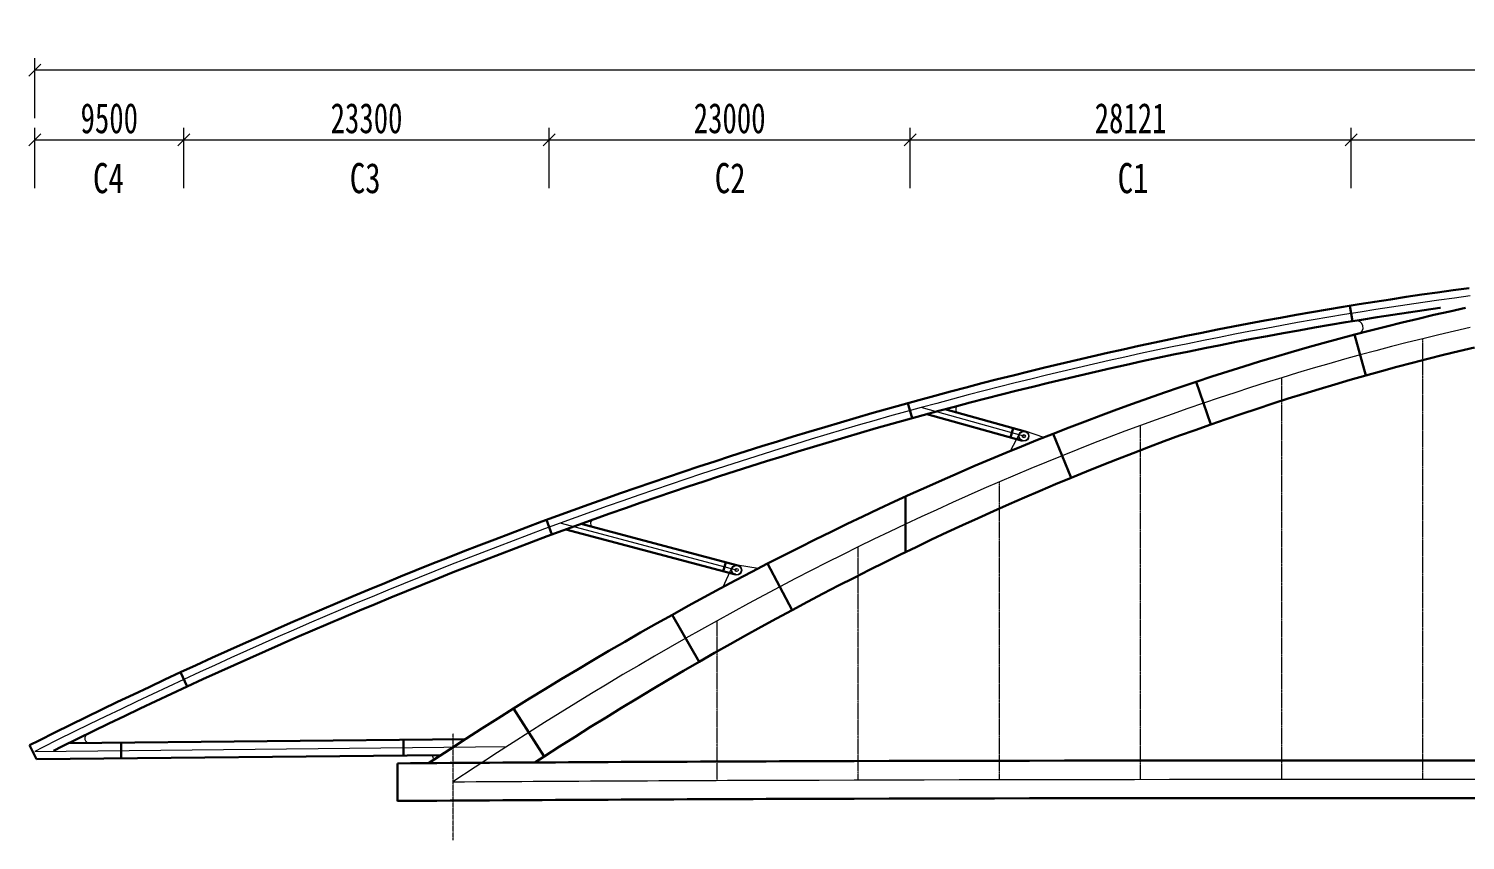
# Model space of a CAD drawing. Header units: millimetres. Extents: x -333068 to 789443, y 114680 to 345248.
# Drawn here: x 248134 to 339714, y 215785 to 267540 of the extents above; entities that cross this region are included whole.
import ezdxf
from ezdxf.enums import TextEntityAlignment as Align

# ---------------------------------------------------------------- set-up
doc = ezdxf.new("R2010")
doc.units = ezdxf.units.MM
doc.linetypes.add('CENTER', pattern=[2, 1.25, -0.25, 0.25, -0.25])
doc.linetypes.add('CENTER2', pattern=[28.575, 19.05, -3.175, 3.175, -3.175])
doc.layers.get('Defpoints').update_dxf_attribs({"color": 8})
for name, color, linetype, lineweight in [('中心线', 2, 'CENTER2', 15), ('标注', 4, 'Continuous', 13), ('桥 中心线', 4, 'CENTER', 15), ('桥 构造粗实', 1, 'Continuous', 30), ('横隔板', 6, 'CENTER2', 18), ('细实线', 4, 'Continuous', 15)]:
    doc.layers.add(name, color=color, linetype=linetype, lineweight=lineweight)
doc.styles.add('111', font='', dxfattribs={"width": 0.7})
doc.styles.add('仿宋_GB2312', font='', dxfattribs={"width": 0.75})
doc.styles.get('111').set_extended_font_data('仿宋_GB2312')
doc.styles.get('仿宋_GB2312').set_extended_font_data('仿宋_GB2312')
doc.dimstyles.new('200', dxfattribs={"dimscale": 0, "dimtxt": 2.5, "dimasz": 1, "dimexe": 1, "dimexo": 1, "dimgap": 0.6, "dimtad": 1, "dimdec": 0, "dimdsep": 46, "dimtxsty": '111', "dimblk": 'OBLIQUE', "dimcen": 0, "dimclrd": 4, "dimclre": 4, "dimclrt": 4, "dimadec": 1, "dimazin": 2, "dimtfac": 1, "dimtdec": 0, "dimtix": 1, "dimtmove": 2, "dimatfit": 3, "dimfxl": 4, "dimfxlon": 1, "dimtolj": 1, "dimlwd": -1, "dimlwe": -1, "dimarcsym": 0})

# ---------------------------------------------------------------- blocks, each defined once
blk = doc.blocks.new('_Oblique')
at = {"color": 0, "linetype": 'ByBlock', "lineweight": -2}
blk.add_line((-0.5, -0.5), (0.5, 0.5), dxfattribs=at)
blk = doc.blocks.new('*D62')
at = {"layer": 'Defpoints', "color": 0}
for p in [(258019, 260446), (258019, 226042), (248519, 221456)]:
    blk.add_point(p, dxfattribs=at)
at = {"layer": '细实线', "color": 4}
for p, q in [((248519, 257369), (248519, 261215)), ((258019, 257369), (258019, 261215)), ((248519, 260446), (258019, 260446))]:
    blk.add_line(p, q, dxfattribs=at)
at = {"layer": '细实线', "color": 4, "xscale": 769.2307692307704, "yscale": 769.2307692307704, "zscale": 769.2307692307704, "rotation": 180}
blk.add_blockref('_Oblique', (248519, 260446), dxfattribs=at)
at = {"layer": '细实线', "color": 4, "xscale": 769.2307692307704, "yscale": 769.2307692307704, "zscale": 769.2307692307704}
blk.add_blockref('_Oblique', (258019, 260446), dxfattribs=at)
at = {"layer": '细实线', "color": 4, "insert": (253269, 261822), "char_height": 1923.1, "attachment_point": 5, "style": '111'}
blk.add_mtext('\\A1;9500', dxfattribs=at)
blk = doc.blocks.new('*D63')
at = {"layer": 'Defpoints', "color": 0}
for p in [(281319, 260446), (281319, 235749), (258019, 226042)]:
    blk.add_point(p, dxfattribs=at)
at = {"layer": '细实线', "color": 4}
for p, q in [((258019, 257369), (258019, 261215)), ((281319, 257369), (281319, 261215)), ((258019, 260446), (281319, 260446))]:
    blk.add_line(p, q, dxfattribs=at)
at = {"layer": '细实线', "color": 4, "xscale": 769.2307692307704, "yscale": 769.2307692307704, "zscale": 769.2307692307704, "rotation": 180}
blk.add_blockref('_Oblique', (258019, 260446), dxfattribs=at)
at = {"layer": '细实线', "color": 4, "xscale": 769.2307692307704, "yscale": 769.2307692307704, "zscale": 769.2307692307704}
blk.add_blockref('_Oblique', (281319, 260446), dxfattribs=at)
at = {"layer": '细实线', "color": 4, "insert": (269669, 261822), "char_height": 1923.1, "attachment_point": 5, "style": '111'}
blk.add_mtext('\\A1;23300', dxfattribs=at)
blk = doc.blocks.new('*D64')
at = {"layer": 'Defpoints', "color": 0}
for p in [(304319, 260446), (304319, 243184), (281319, 235750)]:
    blk.add_point(p, dxfattribs=at)
at = {"layer": '细实线', "color": 4}
for p, q in [((281319, 257369), (281319, 261215)), ((304319, 257369), (304319, 261215)), ((281319, 260446), (304319, 260446))]:
    blk.add_line(p, q, dxfattribs=at)
at = {"layer": '细实线', "color": 4, "xscale": 769.2307692307704, "yscale": 769.2307692307704, "zscale": 769.2307692307704, "rotation": 180}
blk.add_blockref('_Oblique', (281319, 260446), dxfattribs=at)
at = {"layer": '细实线', "color": 4, "xscale": 769.2307692307704, "yscale": 769.2307692307704, "zscale": 769.2307692307704}
blk.add_blockref('_Oblique', (304319, 260446), dxfattribs=at)
at = {"layer": '细实线', "color": 4, "insert": (292819, 261822), "char_height": 1923.1, "attachment_point": 5, "style": '111'}
blk.add_mtext('\\A1;23000', dxfattribs=at)
blk = doc.blocks.new('*D65')
at = {"layer": 'Defpoints', "color": 0}
for p in [(332440, 260446), (332440, 252455), (304319, 246261)]:
    blk.add_point(p, dxfattribs=at)
at = {"layer": '细实线', "color": 4}
for p, q in [((304319, 257369), (304319, 261215)), ((332440, 257369), (332440, 261215)), ((304319, 260446), (332440, 260446))]:
    blk.add_line(p, q, dxfattribs=at)
at = {"layer": '细实线', "color": 4, "xscale": 769.2307692307704, "yscale": 769.2307692307704, "zscale": 769.2307692307704, "rotation": 180}
blk.add_blockref('_Oblique', (304319, 260446), dxfattribs=at)
at = {"layer": '细实线', "color": 4, "xscale": 769.2307692307704, "yscale": 769.2307692307704, "zscale": 769.2307692307704}
blk.add_blockref('_Oblique', (332440, 260446), dxfattribs=at)
at = {"layer": '细实线', "color": 4, "insert": (318379, 261822), "char_height": 1923.1, "attachment_point": 5, "style": '111'}
blk.add_mtext('\\A1;28121', dxfattribs=at)
blk = doc.blocks.new('*D66')
at = {"layer": 'Defpoints', "color": 0}
for p in [(413598, 260446), (332440, 252455), (413598, 249378)]:
    blk.add_point(p, dxfattribs=at)
at = {"layer": '细实线', "color": 4}
for p, q in [((332440, 257369), (332440, 261215)), ((413598, 257369), (413598, 261215)), ((332440, 260446), (413598, 260446))]:
    blk.add_line(p, q, dxfattribs=at)
at = {"layer": '细实线', "color": 4, "xscale": 769.2307692307704, "yscale": 769.2307692307704, "zscale": 769.2307692307704, "rotation": 180}
blk.add_blockref('_Oblique', (332440, 260446), dxfattribs=at)
at = {"layer": '细实线', "color": 4, "xscale": 769.2307692307704, "yscale": 769.2307692307704, "zscale": 769.2307692307704}
blk.add_blockref('_Oblique', (413598, 260446), dxfattribs=at)
at = {"layer": '细实线', "color": 4, "insert": (373019, 261822), "char_height": 1923.1, "attachment_point": 5, "style": '111'}
blk.add_mtext('\\A1;81159', dxfattribs=at)
blk = doc.blocks.new('*D99')
at = {"layer": 'Defpoints', "color": 0}
for p in [(248519, 264902), (248519, 221456), (499519, 220429)]:
    blk.add_point(p, dxfattribs=at)
at = {"layer": '细实线', "color": 4}
for p, q in [((248519, 261825), (248519, 265671)), ((499519, 261825), (499519, 265671)), ((499519, 264902), (248519, 264902))]:
    blk.add_line(p, q, dxfattribs=at)
at = {"layer": '细实线', "color": 4, "xscale": 769.2307692307704, "yscale": 769.2307692307704, "zscale": 769.2307692307704, "rotation": 180}
blk.add_blockref('_Oblique', (248519, 264902), dxfattribs=at)
at = {"layer": '细实线', "color": 4, "xscale": 769.2307692307704, "yscale": 769.2307692307704, "zscale": 769.2307692307704}
blk.add_blockref('_Oblique', (499519, 264902), dxfattribs=at)
at = {"layer": '细实线', "color": 4, "insert": (374019, 266278), "char_height": 1923.1, "attachment_point": 5, "style": '111'}
blk.add_mtext('\\A1;251000', dxfattribs=at)

msp = doc.modelspace()

# ---------------------------------------------------------------- linework, layer by layer
at = {"layer": '中心线', "color": 4, "ltscale": 0.4}
for p, q in [((337018.97828, 219676.43954), (337018.97828, 247770.85607)), ((328018.97828, 219677.2569), (328018.97828, 245281.14048)), ((319018.97828, 219670.71062), (319018.97828, 242238.15477)), ((310018.97828, 219656.80069), (310018.97828, 238641.89892)), ((301018.97828, 219635.52708), (301018.97828, 234492.37294)), ((292018.97828, 219605.46335), (292018.97828, 229789.57683))]:
    msp.add_line(p, q, dxfattribs=at)
at = {"layer": '标注'}
for p, q in [((332520.18802, 248884.17552), (332713.18434, 248915.68315)), ((332659.01985, 248033.77742), (332889.44704, 248095.45167))]:
    msp.add_line(p, q, dxfattribs=at)
at = {"layer": '标注', "color": 8, "ltscale": 550}
for p, q in [((311574.33199, 241556.4823), (305018.97828, 243377.36737)), ((293261.11817, 233016.22021), (282018.97828, 236006.70148))]:
    msp.add_line(p, q, dxfattribs=at)
at = {"layer": '标注', "ltscale": 550}
for p, q in [((312846.1268, 241474.21641), (311677.323, 241864.73196)), ((310722.61407, 240614.51072), (311285.50909, 241705.50021)), ((292408.57685, 231940.42155), (292965.853, 233152.02699)), ((294633.45689, 233114.29355), (293315.18302, 233336.69173)), ((248518.97828, 221455.83397), (278621.9586, 221763.61928))]:
    msp.add_line(p, q, dxfattribs=at)
for points in [[(340018.97828, 250502.14286), (339018.97828, 250367.10468), (338018.97828, 250228.03551), (337018.97828, 250084.93536), (336018.97828, 249937.80421), (335018.97828, 249786.64207), (334018.97828, 249631.44894), (333018.97828, 249472.22482), (332018.97828, 249308.96971), (331018.97828, 249141.68361), (330018.97828, 248970.36652), (329018.97828, 248795.01844), (328018.97828, 248615.63936), (327018.97828, 248432.2293), (326018.97828, 248244.78825), (325018.97828, 248053.31621), (324018.97828, 247857.81317), (323018.97828, 247658.27915), (322018.97828, 247454.71414), (321018.97828, 247247.11813), (320018.97828, 247035.49114), (319018.97828, 246819.83315), (318018.97828, 246600.14418), (317018.97828, 246376.42421), (316018.97828, 246148.67326), (315018.97828, 245916.89131), (314018.97828, 245681.07837), (313018.97828, 245441.23445), (312018.97828, 245197.35953), (311018.97828, 244949.45362), (310018.97828, 244697.51672), (309018.97828, 244441.54883), (308018.97828, 244181.54995), (307018.97828, 243917.52008), (306018.97828, 243649.45922), (305018.97828, 243377.36737), (304018.97828, 243101.24453), (303018.97828, 242821.0907), (302018.97828, 242536.90588), (301018.97828, 242248.69007), (300018.97828, 241956.44327), (299018.97828, 241660.16547), (298018.97828, 241359.85669), (297018.97828, 241055.51692), (296018.97828, 240747.14615), (295018.97828, 240434.7444), (294018.97828, 240118.31166), (293018.97828, 239797.84792), (292018.97828, 239473.3532), (291018.97828, 239144.82748), (290018.97828, 238812.27078), (289018.97828, 238475.68308), (288018.97828, 238135.06439), (287018.97828, 237790.41472), (286018.97828, 237441.73405), (285018.97828, 237089.02239), (284018.97828, 236732.27974), (283018.97828, 236371.5061), (282018.97828, 236006.70148), (281018.97828, 235637.86586), (280018.97828, 235264.99925), (279018.97828, 234888.10165), (278018.97828, 234507.17306), (277018.97828, 234122.21348), (276018.97828, 233733.2229), (275018.97828, 233340.20134), (274018.97828, 232943.14879), (273018.97828, 232542.06525), (272018.97828, 232136.95072), (271018.97828, 231727.80519), (270018.97828, 231314.62868), (269018.97828, 230897.42118), (268018.97828, 230476.18268), (267018.97828, 230050.9132), (266018.97828, 229621.61272), (265018.97828, 229188.28126), (264018.97828, 228750.9188), (263018.97828, 228309.52536), (262018.97828, 227864.10092), (261018.97828, 227414.64549), (260018.97828, 226961.15908), (259018.97828, 226503.64167), (258018.97828, 226042.09327), (257018.97828, 225576.51388), (256018.97828, 225106.90351), (255018.97828, 224633.26214), (254018.97828, 224155.58978), (253018.97828, 223673.88643), (252018.97828, 223188.15209), (251018.97828, 222698.38676), (250018.97828, 222204.59044), (249018.97828, 221706.76313), (248518.97828, 221455.83397)], [(340018.97828, 248477.81235), (339018.97828, 248248.99075), (338018.97828, 248013.33866), (337018.97828, 247770.85607), (336018.97828, 247521.54299), (335018.97828, 247265.39941), (334018.97828, 247002.42534), (333018.97828, 246732.62077), (332018.97828, 246455.9857), (331018.97828, 246172.52014), (330018.97828, 245882.22408), (329018.97828, 245585.09753), (328018.97828, 245281.14048), (327018.97828, 244970.35294), (326018.97828, 244652.7349), (325018.97828, 244328.28637), (324018.97828, 243997.00734), (323018.97828, 243658.89782), (322018.97828, 243313.9578), (321018.97828, 242962.18728), (320018.97828, 242603.58627), (319018.97828, 242238.15477), (318018.97828, 241865.89277), (317018.97828, 241486.80027), (316018.97828, 241100.87728), (315018.97828, 240708.12379), (314018.97828, 240308.5398), (313018.97828, 239902.12533), (312018.97828, 239488.88035), (311018.97828, 239068.80488), (310018.97828, 238641.89892), (309018.97828, 238208.16246), (308018.97828, 237767.5955), (307018.97828, 237320.19805), (306018.97828, 236865.9701), (305018.97828, 236404.91166), (304018.97828, 235937.02272), (303018.97828, 235462.30329), (302018.97828, 234980.75336), (301018.97828, 234492.37294), (300018.97828, 233997.16202), (299018.97828, 233495.1206), (298018.97828, 232986.24869), (297018.97828, 232470.54629), (296018.97828, 231948.01339), (295018.97828, 231418.64999), (294018.97828, 230882.4561), (293018.97828, 230339.43171), (292018.97828, 229789.57683), (291018.97828, 229232.89145), (290018.97828, 228669.37558), (289018.97828, 228099.02921), (288018.97828, 227521.85234), (287018.97828, 226937.84498), (286018.97828, 226347.00713), (285018.97828, 225749.33878), (284018.97828, 225144.83993), (283018.97828, 224533.51059), (282018.97828, 223915.35075), (281018.97828, 223290.36042), (280018.97828, 222658.53959), (279018.97828, 222019.88827), (278018.97828, 221374.40645), (275168.38133, 219514.92695)], [(340018.97828, 248477.81235), (339018.97828, 248248.99075), (338018.97828, 248013.33866), (337018.97828, 247770.85607), (336018.97828, 247521.54299), (335018.97828, 247265.39941), (334018.97828, 247002.42534), (333018.97828, 246732.62077), (332018.97828, 246455.9857), (331018.97828, 246172.52014), (330018.97828, 245882.22408), (329018.97828, 245585.09753), (328018.97828, 245281.14048), (327018.97828, 244970.35294), (326018.97828, 244652.7349), (325018.97828, 244328.28637), (324018.97828, 243997.00734), (323018.97828, 243658.89782), (322018.97828, 243313.9578), (321018.97828, 242962.18728), (320018.97828, 242603.58627), (319018.97828, 242238.15477), (318018.97828, 241865.89277), (317018.97828, 241486.80027), (316018.97828, 241100.87728), (315018.97828, 240708.12379), (314018.97828, 240308.5398), (313018.97828, 239902.12533), (312018.97828, 239488.88035), (311018.97828, 239068.80488), (310018.97828, 238641.89892), (309018.97828, 238208.16246), (308018.97828, 237767.5955), (307018.97828, 237320.19805), (306018.97828, 236865.9701), (305018.97828, 236404.91166), (304018.97828, 235937.02272), (303018.97828, 235462.30329), (302018.97828, 234980.75336), (301018.97828, 234492.37294), (300018.97828, 233997.16202), (299018.97828, 233495.1206), (298018.97828, 232986.24869), (297018.97828, 232470.54629), (296018.97828, 231948.01339), (295018.97828, 231418.64999), (294018.97828, 230882.4561), (293018.97828, 230339.43171), (292018.97828, 229789.57683), (291018.97828, 229232.89145), (290018.97828, 228669.37558), (289018.97828, 228099.02921), (288018.97828, 227521.85234), (287018.97828, 226937.84498), (286018.97828, 226347.00713), (285018.97828, 225749.33878), (284018.97828, 225144.83993), (283018.97828, 224533.51059), (282018.97828, 223915.35075), (281018.97828, 223290.36042), (280018.97828, 222658.53959), (279018.97828, 222019.88827), (278018.97828, 221374.40645), (277026.69556, 220727.12821)]]:
    msp.add_lwpolyline(points, dxfattribs=at)
msp.add_lwpolyline([(275196.36792, 219515.11478, -0.0009272705), (298505.44294, 219628.27031), (298520.13085, 219628.31437, -0.0032499234), (441514.37278, 219127.85638), (441544.67951, 219127.55332, -0.0012685193), (471986.70021, 218745.89103, -0.0012685193)], format="xyb", dxfattribs=at)
for centre, radius in [((311574.33199, 241556.4823), 325), ((311574.33199, 241556.4823), 300), ((311574.33199, 241556.4823), 100), ((293261.11817, 233016.22021), 325), ((293261.11817, 233016.22021), 300), ((293261.11817, 233016.22021), 100)]:
    msp.add_circle(centre, radius, dxfattribs=at)
at = {"layer": '标注'}
for centre, radius, start, end in [((332780.85562, 248501.17067), 420, 284.984101519, 99.2720327574), ((284192.64643, 235997.6181), 250, 109.8381073075, 255.1039070478), ((252001.75388, 222291.45899), 300, 116.2799904427, 270.5857952966), ((273732.35176, 221013.61546), 200, 303.2483138004, 90.5857952966)]:
    msp.add_arc(centre, radius, start, end, dxfattribs=at)
at = {"layer": '标注', "ltscale": 550}
msp.add_arc((307479.94208, 243264.60762), 250, 105.0059693165, 254.4762664393, dxfattribs=at)
at = {"layer": '桥 中心线', "ltscale": 2}
msp.add_line((275196.36792, 215784.77711), (275196.36792, 222596.49704), dxfattribs=at)
at = {"layer": '桥 构造粗实'}
for p, q in [((332520.18802, 248884.17552), (332359.06592, 249871.11)), ((332659.01985, 248033.77742), (333378.90074, 245431.50106)), ((322550.20859, 245017.84808), (323487.70911, 242299.98275)), ((304185.89747, 243666.04559), (304452.06005, 242702.11744)), ((311494.04073, 241267.4264), (305395.10792, 242961.53113)), ((311654.62324, 241845.53821), (306530.39701, 243268.89802)), ((310723.225, 241481.53642), (310883.80751, 242059.64822)), ((313448.07527, 241713.2365), (314589.84, 238903.87614)), ((304018.96632, 237701.09805), (304018.96632, 234155.03624)), ((281145.95438, 236217.62498), (281492.00219, 235279.4081)), ((293183.9981, 232726.30213), (282370.58786, 235602.73856)), ((293338.23823, 233306.1383), (283355.88409, 235961.50848)), ((292410.88321, 232931.95564), (292565.12335, 233511.79181)), ((295235.87516, 233427.29833), (296802.02293, 230468.74891)), ((289163.72824, 230168.90303), (290874.20613, 227169.88703)), ((257807.94034, 226495.37352), (258230.01739, 225588.81052)), ((279042.70613, 224187.15979), (280995.20298, 221129.94096)), ((248639.86731, 220957.06999), (248191.3255, 221850.83185)), ((250689.44086, 221978.02568), (275972.62029, 222236.53135)), ((254018.97828, 221012.06825), (254018.97828, 222012.06825)), ((272018.97828, 221196.10768), (272018.97828, 222196.10768)), ((248639.86731, 220957.06999), (274412.83538, 221220.58346)), ((271638.97828, 218289.35903), (271638.97828, 220690.23321))]:
    msp.add_line(p, q, dxfattribs=at)
for points in [[(339953.04784, 250997.77796), (338951.08625, 250862.4749), (337949.12785, 250723.13338), (336947.17272, 250579.75344), (335945.22095, 250432.33512), (334943.27262, 250280.87847), (333941.32782, 250125.38352), (332939.38661, 249965.85032), (331937.4491, 249802.2789), (330935.51535, 249634.66931), (329933.58544, 249463.02159), (328931.65946, 249287.33579), (327929.73748, 249107.61196), (326927.81958, 248923.85013), (325925.90582, 248736.05036), (324923.9963, 248544.2127), (323922.09108, 248348.33719), (322920.19023, 248148.42388), (321918.29384, 247944.47283), (320916.40195, 247736.48408), (319914.51466, 247524.45768), (318912.63202, 247308.39369), (317910.75411, 247088.29216), (316908.881, 246864.15314), (315907.01274, 246635.97669), (314905.1494, 246403.76285), (313903.29105, 246167.51169), (312901.43776, 245927.22326), (311899.58958, 245682.89762), (310897.74657, 245434.53482), (309895.9088, 245182.13492), (308894.07633, 244925.69798), (307892.2492, 244665.22405), (306890.42749, 244400.71319), (305888.61124, 244132.16546), (304886.80051, 243859.58093), (303884.99535, 243582.95964), (302883.19582, 243302.30167), (301881.40197, 243017.60706), (300879.61385, 242728.87589), (299877.83151, 242436.1082), (298876.05499, 242139.30407), (297874.28435, 241838.46354), (296872.51963, 241533.5867), (295870.76088, 241224.67358), (294869.00814, 240911.72427), (293867.26145, 240594.73882), (292865.52086, 240273.71729), (291863.78641, 239948.65974), (290862.05813, 239619.56624), (289860.33607, 239286.43686), (288858.62027, 238949.27164), (287856.91076, 238608.07066), (286855.20757, 238262.83398), (285853.51075, 237913.56167), (284851.82032, 237560.25377), (283850.13632, 237202.91037), (282848.45878, 236841.53152), (281846.78773, 236476.11729), (280845.12321, 236106.66773), (279843.46523, 235733.18292), (278841.81383, 235355.66291), (277840.16903, 234974.10777), (276838.53086, 234588.51756), (275836.89935, 234198.89234), (274835.27451, 233805.23219), (273833.65638, 233407.53715), (272832.04496, 233005.8073), (271830.44029, 232600.04269), (270828.84239, 232190.24339), (269827.25126, 231776.40946), (268825.66693, 231358.54096), (267824.08942, 230936.63796), (266822.51874, 230510.70051), (265820.95492, 230080.72869), (264819.39795, 229646.72254), (263817.84786, 229208.68213), (262816.30465, 228766.60753), (261814.76835, 228320.49878), (260813.23895, 227870.35596), (259811.71648, 227416.17912), (258810.20094, 226957.96833), (257808.69233, 226495.72363), (256807.19067, 226029.4451), (255805.69596, 225559.13279), (254804.20821, 225084.78676), (253802.72742, 224606.40707), (252801.25359, 224123.99378), (251799.78674, 223637.54694), (250798.32686, 223147.06661), (249796.87395, 222652.55285), (248795.42802, 222154.00571), (248191.3255, 221850.83185)], [(338139.84523, 249740.03248), (338088.82872, 249732.93765), (337090.78385, 249590.11727), (336092.73562, 249443.27329), (335094.68395, 249292.40566), (334096.62875, 249137.51436), (333098.56995, 248978.59932), (332100.50747, 248815.66052), (331102.44122, 248648.69791), (330104.37112, 248477.71145), (329106.29711, 248302.70108), (328108.21909, 248123.66677), (327110.13699, 247940.60847), (326112.05074, 247753.52614), (325113.96027, 247562.41971), (324115.86549, 247367.28916), (323117.76633, 247168.13442), (322119.66273, 246964.95544), (321121.55461, 246757.75219), (320123.44191, 246546.52459), (319125.32454, 246331.27262), (318127.20245, 246111.9962), (317129.07557, 245888.69528), (316130.94383, 245661.36983), (315132.80717, 245430.01977), (314134.66551, 245194.64505), (313136.51881, 244955.24563), (312138.36699, 244711.82143), (311140.20999, 244464.37242), (310142.04777, 244212.89852), (309143.88024, 243957.39969), (308145.70737, 243697.87586), (307147.52908, 243434.32698), (306149.34533, 243166.75298), (305151.15606, 242895.15382), (304152.96122, 242619.52942), (303154.76075, 242339.87974), (302156.5546, 242056.2047), (301158.34272, 241768.50425), (300160.12506, 241476.77833), (299161.90158, 241181.02688), (298163.67222, 240881.24984), (297165.43694, 240577.44714), (296167.19569, 240269.61873), (295168.94843, 239957.76453), (294170.69512, 239641.8845), (293172.43571, 239321.97856), (292174.17016, 238998.04665), (291175.89843, 238670.08872), (290177.62049, 238338.1047), (289179.3363, 238002.09452), (288181.04581, 237662.05812), (287182.749, 237317.99545), (286184.44582, 236969.90643), (285186.13625, 236617.79101), (284187.82025, 236261.64911), (283189.49779, 235901.48069), (282191.16883, 235537.28566), (281192.83336, 235169.06398), (280194.49134, 234796.81558), (279196.14274, 234420.54039), (278197.78754, 234040.23835), (277199.4257, 233655.90939), (276201.05722, 233267.55347), (275202.68205, 232875.1705), (274204.30019, 232478.76043), (273205.9116, 232078.3232), (272207.51627, 231673.85875), (271209.11418, 231265.367), (270210.70531, 230852.8479), (269212.28964, 230436.30139), (268213.86715, 230015.72741), (267215.43782, 229591.12588), (266217.00165, 229162.49676), (265218.55862, 228729.83998), (264220.10871, 228293.15548), (263221.65192, 227852.44319), (262223.18822, 227407.70306), (261224.71761, 226958.93503), (260226.24009, 226506.13903), (259227.75563, 226049.31501), (258229.26424, 225588.46291), (257230.7659, 225123.58266), (256232.26061, 224654.67422), (255233.74836, 224181.73751), (254235.22915, 223704.77248), (253236.70297, 223223.77908), (252238.16983, 222738.75724), (251239.62971, 222249.70691), (250241.08262, 221756.62803), (249718.97828, 221496.71023)], [(339735.59571, 249735.01992), (338725.46228, 249512.8557), (337715.25535, 249283.78797), (336704.97648, 249047.81648), (335694.62725, 248804.941), (334684.20918, 248555.16136), (333673.72385, 248298.4774), (332663.1728, 248034.88896), (331652.55758, 247764.39597), (330641.87972, 247486.99833), (329631.14075, 247202.69601), (328620.34221, 246911.48898), (327609.48561, 246613.37726), (326598.57246, 246308.36086), (325587.60427, 245996.43986), (324576.58251, 245677.61434), (323565.50868, 245351.88442), (322554.38424, 245019.25021), (321543.21065, 244679.71188), (320531.98936, 244333.26962), (319520.72178, 243979.92363), (318509.40935, 243619.67413), (317498.05346, 243252.52137), (316486.65551, 242878.46562), (315475.21686, 242497.50717), (314463.73887, 242109.64633), (313452.22289, 241714.88343), (312440.67023, 241313.2188), (311429.08221, 240904.65282), (310417.46012, 240489.18587), (309405.80523, 240066.81834), (308394.11879, 239637.55065), (307382.40205, 239201.38323), (306370.65621, 238758.31652), (305358.88249, 238308.35098), (304347.08206, 237851.48709), (303335.25608, 237387.72532), (302323.4057, 236917.06617), (301311.53204, 236439.51015), (300299.63621, 235955.05779), (299287.71928, 235463.70961), (298275.78233, 234965.46615), (297263.8264, 234460.32797), (296251.85252, 233948.29561), (295239.8617, 233429.36966), (294227.85491, 232903.55068), (293215.83313, 232370.83926), (292203.7973, 231831.23598), (291191.74836, 231284.74144), (290179.68721, 230731.35625), (289167.61474, 230171.081), (288155.53182, 229603.91631), (287143.4393, 229029.8628), (286131.33802, 228448.92109), (285119.22877, 227861.09179), (284107.11237, 227266.37554), (283094.98957, 226664.77296), (282082.86115, 226056.28468), (281070.72783, 225440.91135), (280058.59033, 224818.65358), (279046.44937, 224189.51201), (279042.70613, 224187.15979)], [(340302.36085, 247220.60478), (339312.49429, 246985.12581), (338322.70122, 246742.88935), (337332.98008, 246493.89567), (336343.32932, 246238.14497), (335353.74738, 245975.63746), (334364.23271, 245706.37328), (333374.78376, 245430.35257), (332385.39899, 245147.57543), (331396.07685, 244858.04195), (330406.81582, 244561.75216), (329417.61436, 244258.70608), (328428.47096, 243948.90371), (327439.38411, 243632.34502), (326450.3523, 243309.02994), (325461.37406, 242978.9584), (324472.44789, 242642.13027), (323483.57232, 242298.54543), (322494.74591, 241948.20371), (321505.96721, 241591.10494), (320517.23478, 241227.24891), (319528.54722, 240856.6354), (318539.9031, 240479.26416), (317551.30106, 240095.13491), (316562.73971, 239704.24738), (315574.2177, 239306.60124), (314585.73368, 238902.19618), (313597.28634, 238491.03185), (312608.87436, 238073.10788), (311620.49645, 237648.4239), (310632.15134, 237216.97949), (309643.83778, 236778.77426), (308655.55452, 236333.80777), (307667.30035, 235882.07958), (306679.07408, 235423.58922), (305690.87451, 234958.33624), (304702.70049, 234486.32013), (303714.55087, 234007.54041), (302726.42453, 233521.99657), (301738.32036, 233029.68809), (300750.23729, 232530.61443), (299762.17424, 232024.77506), (298774.13016, 231512.16942), (297786.10405, 230992.79696), (296798.09487, 230466.65711), (295810.10166, 229933.7493), (294822.12344, 229394.07294), (293834.15926, 228847.62744), (292846.2082, 228294.41221), (291858.26935, 227734.42665), (290870.34182, 227167.67015), (289882.42474, 226594.1421), (288894.51726, 226013.84188), (287906.61855, 225426.76887), (286918.7278, 224832.92246), (285930.8442, 224232.30201), (284942.967, 223624.9069), (283955.09542, 223010.73649), (282967.22874, 222389.79015), (281979.36623, 221762.06726), (280995.20298, 221129.94096)], [(279042.70613, 224187.15979), (278034.30561, 223553.48729), (277022.15974, 222910.58005), (276010.01239, 222260.79092), (274997.8642, 221604.12055), (273985.71578, 220940.56956), (273629.17842, 220704.40481)], [(280995.20298, 221129.94096), (280406.68294, 220747.91165)]]:
    msp.add_lwpolyline(points, dxfattribs=at)
for points in [[(271638.97828, 220690.24071, -0.0010687907), (298505.44294, 220828.27031), (298520.13085, 220828.31437, -0.0032499234), (441514.37278, 220327.85638), (441544.67951, 220327.55332, -0.0014107145), (475398.97828, 219893.48073, -0.0014107145)], [(271638.97828, 218290.24071, -0.0010687907), (298505.44294, 218428.27031), (298520.13085, 218428.31437, -0.0032499234), (441514.37278, 217927.85638), (441544.67951, 217927.55332, -0.0014107145), (475398.97828, 217493.48073, -0.0014107145)]]:
    msp.add_lwpolyline(points, format="xyb", dxfattribs=at)
at = {"layer": '横隔板', "color": 2}
msp.add_line((312191.95766, 237891.31219), (312191.01259, 237893.56198), dxfattribs=at)

# ---------------------------------------------------------------- texts
at = {"linetype": 'Continuous', "style": '仿宋_GB2312', "width": 0.75}
for s, p in [('C4', (253214.63131, 258014.25797)), ('C3', (269584.53903, 258014.25797)), ('C2', (292851.14447, 258014.25797)), ('C1', (318536.70056, 258014.25797))]:
    msp.add_text(s, height=1923.076877, dxfattribs=at).set_placement(p, align=Align.MIDDLE)

# ---------------------------------------------------------------- dimensions: what is measured, and where the dimension line sits
at = {"layer": '细实线'}
for base, p1, p2, picture, middle in [((248518.97828, 264901.50382), (499518.97828, 220429.08207), (248518.97828, 221455.78171), '*D99', (374018.97828, 266277.8032)), ((258018.97828, 260445.61356), (248518.97828, 221455.78171), (258018.97828, 226042.09327), '*D62', (253268.97828, 261821.91294)), ((281318.97828, 260445.61356), (258018.97828, 226042.09327), (281318.97828, 235748.51654), '*D63', (269668.97828, 261821.91294)), ((304318.97876, 260445.61356), (281318.58618, 235749.57964), (304318.97876, 243184.08152), '*D64', (292818.78247, 261821.91294)), ((332439.62697, 260445.61356), (304318.97876, 246261.00459), (332439.62697, 252454.56583), '*D65', (318379.30286, 261821.91294)), ((413598.3296, 260445.61356), (332439.62697, 252454.56583), (413598.3296, 249377.64276), '*D66', (373018.97828, 261821.91294))]:
    dim = msp.add_linear_dim(base=base, p1=p1, p2=p2, dimstyle='200', override={"dimscale": 769.230769, "dimarcsym": 1}, dxfattribs=at)
    dim.commit()
    dim.dimension.update_dxf_attribs({"geometry": picture, "text_midpoint": middle})

doc.saveas('drawing.dxf')
